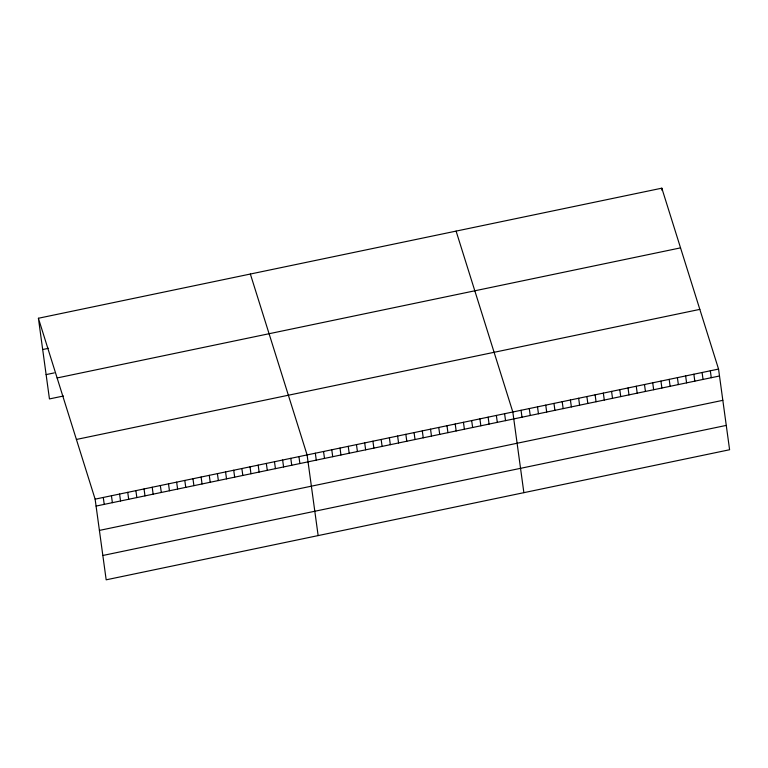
<?xml version="1.0" encoding="UTF-8"?>
<svg xmlns="http://www.w3.org/2000/svg" width="768" height="768" viewBox="0 0 768 768"><rect width="100%" height="100%" fill="white"/><g stroke="black" fill="none" stroke-linecap="round" stroke-linejoin="round"><path stroke-width="1.15" d="M38.4 318.259L661.824 188.179L718.55 369.072L729.6 449.741L106.176 579.821L95.126 499.152L38.4 318.259L49.45 398.928L63.427 396.019M42.682 349.526L48.509 348.307M46.118 374.602L54.269 372.893M57.12 377.952L680.544 247.872M76.406 439.459L699.83 309.379M95.126 499.152L718.55 369.072M96.077 506.074L719.501 375.994M99.408 530.41L722.832 400.33M102.845 555.485L726.269 425.405M456.096 231.11L512.822 411.994L523.872 492.662M250.358 274.032L307.094 454.925L318.144 535.594M710.323 370.781L711.274 377.712M702.096 372.499L703.037 379.43M693.859 374.218L694.81 381.149M661.824 188.179L662.141 190.493M685.632 375.936L686.582 382.867M677.405 377.654L678.355 384.586M669.178 379.373L670.128 386.294M660.941 381.091L661.891 388.013M652.714 382.8L653.664 389.731M644.486 384.518L645.437 391.45M636.259 386.237L637.21 393.168M628.032 387.955L628.982 394.886M619.795 389.674L620.746 396.605M611.568 391.392L612.518 398.314M603.341 393.11L604.291 400.032M595.114 394.819L596.064 401.75M586.886 396.538L587.837 403.469M578.65 398.256L579.6 405.187M570.422 399.974L571.373 406.906M562.195 401.693L563.146 408.624M553.968 403.411L554.918 410.342M545.741 405.13L546.691 412.051M537.504 406.848L538.454 413.77M529.277 408.557L530.227 415.488M521.05 410.275L522 417.206M504.595 413.712L505.546 420.643M496.358 415.43L497.309 422.362M488.131 417.149L489.082 424.07M479.904 418.867L480.854 425.789M471.677 420.576L472.627 427.507M463.45 422.294L464.39 429.226M455.213 424.013L456.163 430.944M446.986 425.731L447.936 432.662M438.758 427.45L439.709 434.381M430.531 429.168L431.482 436.09M422.304 430.886L423.245 437.808M414.067 432.595L415.018 439.526M405.84 434.314L406.79 441.245M397.613 436.032L398.563 442.963M389.386 437.75L390.336 444.682M381.158 439.469L382.099 446.4M372.922 441.187L373.872 448.118M364.694 442.906L365.645 449.827M356.467 444.614L357.418 451.546M348.24 446.333L349.19 453.264M340.013 448.051L340.954 454.982M331.776 449.77L332.726 456.701M323.549 451.488L324.499 458.419M315.322 453.206L316.272 460.138M298.944 456.624L299.885 463.555M290.784 458.323L291.734 465.254M282.634 460.022L283.584 466.954M274.483 461.722L275.434 468.653M266.333 463.43L267.283 470.352M258.173 465.13L259.123 472.061M250.022 466.829L250.973 473.76M241.872 468.528L242.822 475.459M233.722 470.227L234.672 477.158M225.571 471.936L226.522 478.858M217.411 473.635L218.362 480.566M209.261 475.334L210.211 482.266M201.11 477.034L202.061 483.965M192.96 478.733L193.91 485.664M184.81 480.442L185.75 487.363M176.65 482.141L177.6 489.072M168.499 483.84L169.45 490.771M160.349 485.539L161.299 492.47M152.198 487.238L153.149 494.17M144.048 488.947L144.989 495.869M135.888 490.646L136.838 497.578M127.738 492.346L128.688 499.277M119.587 494.045L120.538 500.976M111.437 495.744L112.387 502.675M103.277 497.453L104.227 504.374"/></g></svg>
